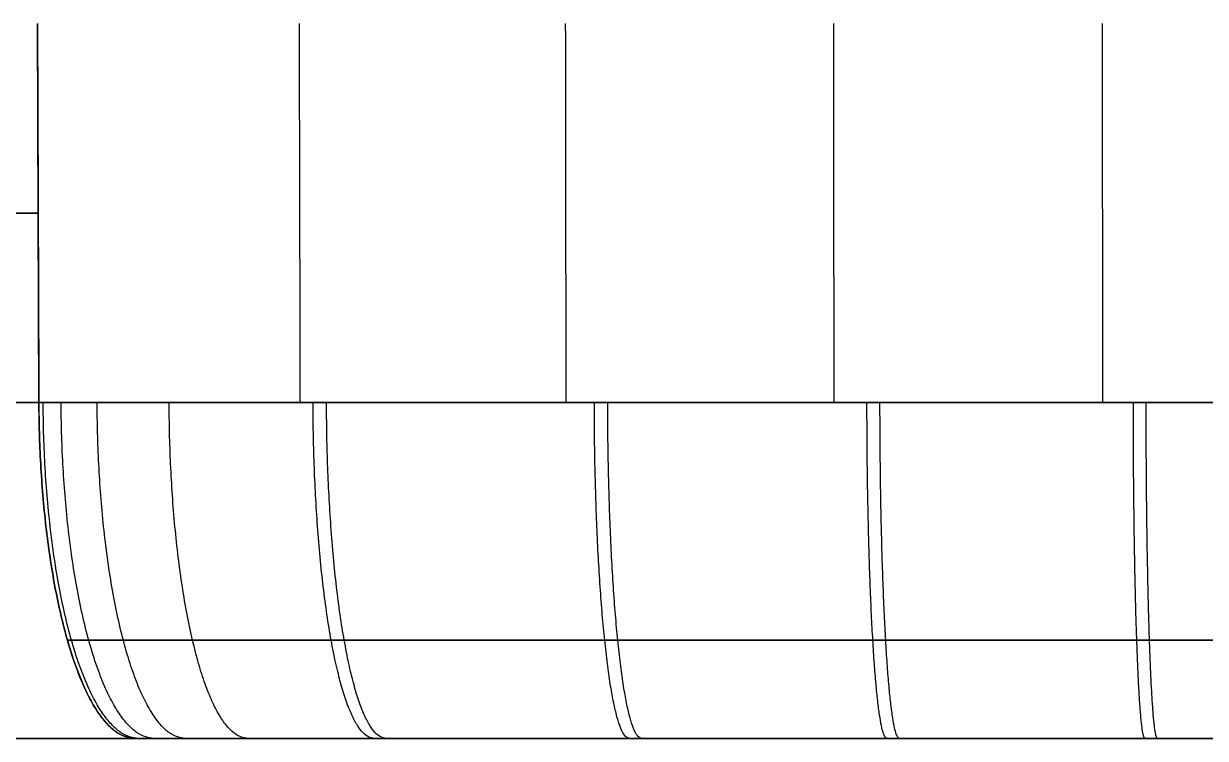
# Model space of a CAD drawing. Header units: millimetres. Extents: x -17 to 2899, y 470 to 1147.
# Drawn here: x 1177.43 to 1184.38, y 470.01 to 474.21 of the extents above; entities that cross this region are included whole.
import ezdxf

# ---------------------------------------------------------------- set-up
doc = ezdxf.new("R2010")
doc.units = ezdxf.units.MM
doc.header["$MEASUREMENT"] = 0
doc.layers.add('Default', color=7, linetype='Continuous', true_color=0x000000)

# ---------------------------------------------------------------- blocks, each defined once
blk = doc.blocks.new('Block 01')
at = {"layer": 'Default'}
for p, q in [((-4.0778, -2.5261, 13.8792), (-4.0861, -0.2992, 13.9072)), ((-12.466, -4.4999, 0), (29.4672, -4.4999, 0))]:
    blk.add_line(p, q, dxfattribs=at)
at = {"layer": 'Default', "extrusion": (2.47271e-16, 1, 0)}
blk.add_arc((0, 0, -1.4127), 14.4804, 286.37335, 73.62667, dxfattribs=at)
at = {"layer": 'Default', "extrusion": (-1.36164e-10, 1, 8.81797e-10)}
blk.add_arc((0, 0, -2.5261), 14.4659, 286.37334, 73.62666, dxfattribs=at)
at = {"layer": 'Default'}
for points in [[(-4.0861, -0.2992, 13.9072), (-4.0819, -1.4127, 13.8932), (-4.0778, -2.5261, 13.8792)], [(-4.086, -0.2992, -13.9072), (-4.0819, -1.4127, -13.8932), (-4.0778, -2.5261, -13.8792)], [(-2.5482, -0.2991, 14.2742), (-2.5455, -1.4126, 14.2599), (-2.5429, -2.5261, 14.2456)], [(-2.5482, -0.2991, -14.2743), (-2.5455, -1.4126, -14.2599), (-2.5429, -2.5261, -14.2456)], [(-0.9832, -0.299, 14.5016), (-0.9817, -1.4126, 14.4871), (-0.9801, -2.5261, 14.4726)], [(-0.9832, -0.299, -14.5016), (-0.9817, -1.4126, -14.4871), (-0.9801, -2.5261, -14.4726)], [(0.593, -0.299, 14.6336), (0.594, -1.4125, 14.619), (0.5949, -2.5261, 14.6045)], [(0.593, -0.299, -14.6336), (0.594, -1.4125, -14.619), (0.5949, -2.5261, -14.6045)], [(2.1732, -0.2989, 14.7098), (2.1737, -1.4125, 14.6952), (2.1742, -2.5261, 14.6806)], [(2.1732, -0.2989, -14.7098), (2.1737, -1.4125, -14.6952), (2.1742, -2.5261, -14.6806)]]:
    blk.add_open_spline(points, degree=2, dxfattribs=at)
for points, knots in [([(-4.0778, -2.5261, -13.8792), (-3.5729, -2.5261, -14.0276), (-3.0603, -2.5261, -14.1489), (-2.0254, -2.5261, -14.3423), (-1.5037, -2.5261, -14.4154), (-0.4564, -2.5261, -14.5299), (0.0689, -2.5261, -14.5717), (1.1208, -2.5261, -14.6373), (1.6474, -2.5261, -14.6616), (3.2279, -2.5261, -14.7188), (4.2823, -2.5261, -14.7371), (6.3913, -2.5261, -14.7595), (7.4459, -2.5261, -14.7629), (8.5006, -2.5261, -14.7629), (8.5006, -2.5261, -14.7629), (8.5006, -2.5261, -14.7629), (8.5006, -2.5261, -14.7629)], [-0.01265162, -0.01265162, -0.01265162, -0.01265162, -0.01107017, -0.01107017, -0.00948872, -0.00948872, -0.00790727, -0.00790727, -0.00632581, -0.00632581, -0.00316291, -0.00316291, 0, 0, 0, 0, 0, 0, 0]), ([(-4.0778, -2.5261, 13.8792), (-4.0774, -2.6432, 13.8777), (-4.074, -2.7644, 13.8663), (-4.0604, -3.0096, 13.8199), (-4.0501, -3.1335, 13.7849), (-4.0222, -3.3766, 13.6898), (-4.0045, -3.4958, 13.6296), (-3.9622, -3.7211, 13.4857), (-3.9375, -3.8273, 13.4018), (-3.8827, -4.0195, 13.215), (-3.8524, -4.1055, 13.1121), (-3.7883, -4.2526, 12.894), (-3.7545, -4.3137, 12.7789), (-3.6857, -4.4096, 12.5444), (-3.6506, -4.4445, 12.4251), (-3.5813, -4.4896, 12.1893), (-3.5471, -4.4999, 12.0728), (-3.5141, -4.4999, 11.9605)], [0, 0, 0, 0, 0.389426, 0.389426, 0.778853, 0.778853, 1.168279, 1.168279, 1.557706, 1.557706, 1.947132, 1.947132, 2.336559, 2.336559, 2.725985, 2.725985, 3.115412, 3.115412, 3.115412, 3.115412]), ([(8.5006, -2.5261, 14.7629), (7.4836, -2.5261, 14.7629), (6.4639, -2.5261, 14.7598), (4.4195, -2.5261, 14.739), (3.3919, -2.5261, 14.7223), (1.838, -2.5261, 14.6693), (1.3162, -2.5261, 14.647), (0.2638, -2.5261, 14.5855), (-0.2709, -2.5261, 14.5463), (-1.3543, -2.5261, 14.4345), (-1.9058, -2.5261, 14.3619), (-2.7464, -2.5261, 14.2086), (-3.03, -2.5261, 14.1496), (-3.4532, -2.5261, 14.0489), (-3.5943, -2.5261, 14.0132), (-3.8059, -2.5261, 13.9565), (-3.8765, -2.5261, 13.937), (-3.9823, -2.5261, 13.907), (-4.0176, -2.5261, 13.8968), (-4.0615, -2.5261, 13.884), (-4.0698, -2.5261, 13.8816), (-4.0778, -2.5261, 13.8792)], [-0.01260903, -0.01260903, -0.01260903, -0.01260903, -0.00943808, -0.00943808, -0.00626712, -0.00626712, -0.00468165, -0.00468165, -0.00309617, -0.00309617, -0.0015107, -0.0015107, -0.00071796, -0.00071796, -0.00032159, -0.00032159, -0.0001234, -0.0001234, -0.00002431, -0.00002431, 0.00000006, 0.00000006, 0.00000006, 0.00000006]), ([(8.5006, -4.4999, 12.7631), (7.4937, -4.4999, 12.7631), (6.4869, -4.4999, 12.76), (4.4734, -4.4999, 12.7397), (3.4665, -4.4999, 12.7235), (1.9573, -4.4999, 12.6726), (1.4545, -4.4999, 12.6514), (0.4494, -4.4999, 12.5936), (-0.0533, -4.4999, 12.5572), (-1.0536, -4.4999, 12.4561), (-1.5514, -4.4999, 12.3915), (-2.5393, -4.4999, 12.2155), (-3.0292, -4.4999, 12.1029), (-3.5141, -4.4999, 11.9605)], [0, 0, 0, 0, 0.00302045, 0.00302045, 0.00604091, 0.00604091, 0.00755114, 0.00755114, 0.00906136, 0.00906136, 0.01057159, 0.01057159, 0.01208182, 0.01208182, 0.01208182, 0.01208182]), ([(-3.5141, -4.4999, -11.9605), (-3.0299, -4.4999, -12.1028), (-2.5402, -4.4999, -12.2154), (-1.5519, -4.4999, -12.3915), (-1.0534, -4.4999, -12.4562), (0.4497, -4.4999, -12.608), (1.4552, -4.4999, -12.6558), (3.4678, -4.4999, -12.7235), (4.4743, -4.4999, -12.7398), (6.4874, -4.4999, -12.76), (7.494, -4.4999, -12.7631), (8.5007, -4.4999, -12.7631)], [0, 0, 0, 0, 0.00150581, 0.00150581, 0.00301163, 0.00301163, 0.00602325, 0.00602325, 0.00903488, 0.00903488, 0.0120465, 0.0120465, 0.0120465, 0.0120465])]:
    blk.add_open_spline(points, degree=3, knots=knots, dxfattribs=at)
for points, weights in [([(-3.5141, -4.4999, -11.9605), (-4.0706, -4.4999, -13.8544), (-4.0778, -2.5261, -13.8792)], [0.999999798303, 0.711719705684, 1.00000000264]), ([(-3.4924, -4.4999, 11.9668), (-4.0456, -4.5, 13.8617), (-4.0528, -2.5261, 13.8865)], [1.00000125099, 0.711718989799, 0.999999979774]), ([(-3.4009, -4.4999, 11.9932), (-3.94, -4.5, 13.8921), (-3.947, -2.5261, 13.917)], [1.00000124114, 0.711718972691, 0.999999979933]), ([(-3.2174, -4.4999, 12.0438), (-3.7287, -4.5, 13.9504), (-3.7354, -2.5261, 13.9754)], [1.00000122145, 0.711718893686, 0.999999980252]), ([(-2.8492, -4.4999, 12.1369), (-3.3062, -4.5, 14.0573), (-3.3121, -2.5261, 14.0824)], [1.00000118207, 0.711718799223, 0.999999980889]), ([(-2.1076, -4.4999, 12.2923), (-2.4616, -4.5, 14.2343), (-2.4662, -2.5261, 14.2597)], [1.00000110329, 0.711719064343, 0.999999982163]), ([(-2.0372, -4.4999, -12.305), (-2.3824, -4.5, -14.2486), (-2.3869, -2.5261, -14.274)], [1.00000059005, 0.711719312566, 1.00000000393]), ([(-0.6075, -4.4999, 12.5011), (-0.81, -4.5, 14.4647), (-0.8126, -2.5261, 14.4904)], [1.00000094575, 0.711719147302, 0.999999984711]), ([(-0.5344, -4.4999, -12.5086), (-0.7314, -4.4999, -14.4727), (-0.734, -2.5261, -14.4984)], [0.999999904581, 0.711719663464, 1.00000000521]), ([(0.9067, -4.4999, 12.6198), (0.7915, -4.5, 14.5905), (0.79, -2.5261, 14.6163)], [1.00000078821, 0.711719223319, 0.999999987259]), ([(0.9802, -4.4999, -12.625), (0.868, -4.4991, -14.5949), (0.8665, -2.5261, -14.6207)], [0.999815512964, 0.711811884368, 1.00000000649]), ([(2.4242, -4.4999, 12.6883), (2.3569, -4.5, 14.6612), (2.356, -2.5261, 14.687)], [1.00000063067, 0.711719298885, 0.999999989807]), ([(2.4977, -4.4999, -12.6908), (2.4321, -4.4999, -14.6637), (2.4313, -2.5261, -14.6896)], [0.99999996406, 0.711719625845, 1.00000000778])]:
    blk.add_rational_spline(points, weights, degree=2, dxfattribs=at)
for points, weights, degree, knots in [([(8.5006, -3.9234, -14.168), (7.5095, -3.9234, -14.1679), (6.5162, -3.9234, -14.165), (4.5023, -3.9234, -14.1453), (3.4798, -3.9234, -14.1292), (1.9367, -3.9234, -14.0779), (1.42, -3.9234, -14.0563), (0.3807, -3.9234, -13.9972), (-0.1439, -3.9234, -13.9597), (-1.2053, -3.9234, -13.8532), (-1.7417, -3.9234, -13.7844), (-2.824, -3.9234, -13.5922), (-3.3709, -3.9234, -13.4669), (-3.9101, -3.9234, -13.3084)], [0.855859803078, 0.855859802995, 0.855859801278, 0.855859805316, 0.855859826246, 0.855859795705, 0.85585981993, 0.855859794637, 0.855859830817, 0.855859787549, 0.855859815629, 0.855859793932, 0.85585958554, 0.855859803081], 3, [0.075811, 0.075811, 0.075811, 0.075811, 3.180408, 3.180408, 6.360816, 6.360816, 7.95102, 7.95102, 9.541224, 9.541224, 11.131428, 11.131428, 12.721632, 12.721632, 12.721632, 12.721632]), ([(-3.9101, -3.9234, 13.3084), (-3.9023, -3.9234, 13.3107), (-3.8943, -3.9234, 13.313), (-3.8523, -3.9234, 13.3253), (-3.8184, -3.9234, 13.3351), (-3.7168, -3.9234, 13.3639), (-3.6491, -3.9234, 13.3826), (-3.4458, -3.9234, 13.4371), (-3.3101, -3.9234, 13.4714), (-2.903, -3.9234, 13.5683), (-2.6302, -3.9234, 13.6251), (-1.8181, -3.9234, 13.7732), (-1.2818, -3.9234, 13.844), (-0.2214, -3.9234, 13.9533), (0.3047, -3.9234, 13.992), (1.3448, -3.9234, 14.0528), (1.8618, -3.9234, 14.0749), (3.4051, -3.9234, 14.1275), (4.4283, -3.9234, 14.1442), (6.4672, -3.9234, 14.1649), (7.4848, -3.9234, 14.168), (8.5006, -3.9234, 14.168)], [0.855859803228, 0.855859803117, 0.855859802919, 0.855859801237, 0.855859797191, 0.855859780461, 0.85585976338, 0.855859715045, 0.855859689449, 0.855859692152, 0.855859800361, 0.855859809887, 0.855859788226, 0.855859824309, 0.855859794317, 0.85585981674, 0.855859796678, 0.855859820333, 0.855859803148, 0.855859803148, 0.855859803078, 0.855859803078], 3, [0.075232, 0.075232, 0.075232, 0.075232, 0.099383, 0.099383, 0.198767, 0.198767, 0.397533, 0.397533, 0.795066, 0.795066, 1.590132, 1.590132, 3.180264, 3.180264, 4.770396, 4.770396, 6.360528, 6.360528, 9.540793, 9.540793, 12.721057, 12.721057, 12.721057, 12.721057]), ([(-3.5141, -4.4999, 11.9605), (-12.466, -4.4999, 9.3303), (-12.466, -4.4999, 0), (-12.466, -4.4999, -9.3303), (-3.5141, -4.4999, -11.9605)], [1, 0.800591780687, 1, 0.800591780687, 1], 2, [0, 0, 0, 16.019203, 16.019203, 32.038406, 32.038406, 32.038406])]:
    blk.add_rational_spline(points, weights, degree=degree, knots=knots, dxfattribs=at)
blk = doc.blocks.new('2016.02.17 CM Storage_Foot_Double')
at = {"layer": 'Default'}
blk.add_blockref('Block 01', (0, 0), dxfattribs=at)
blk = doc.blocks.new('2016.02.17 CM Storage_Foot_Double1')
at = {"layer": 'Default'}
blk.add_blockref('2016.02.17 CM Storage_Foot_Double', (0, 0), dxfattribs=at)
blk = doc.blocks.new('LOW SIDEBOARD - DOUBLE')
at = {"layer": 'Default'}
blk.add_blockref('2016.02.17 CM Storage_Foot_Double1', (1181.6018, 474.5096, 982.8966), dxfattribs=at)

msp = doc.modelspace()

# ---------------------------------------------------------------- block references
at = {"layer": 'Default'}
msp.add_blockref('LOW SIDEBOARD - DOUBLE', (0, 0), dxfattribs=at)

doc.saveas('drawing.dxf')
